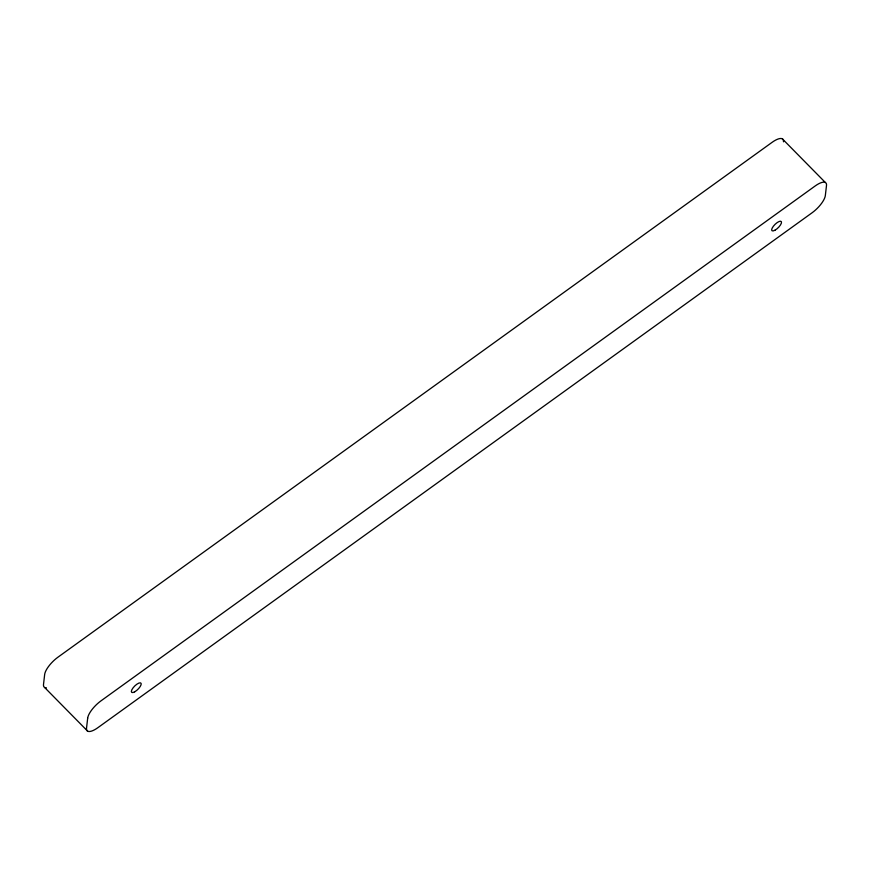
<?xml version="1.0" encoding="UTF-8"?>
<svg xmlns="http://www.w3.org/2000/svg" width="870" height="870" viewBox="0 0 870 870"><rect width="100%" height="100%" fill="white"/><g stroke="black" fill="none" stroke-linecap="round" stroke-linejoin="round"><path stroke-width="1.3" d="M782.315 138.808L825.336 182.482M44.664 687.518L87.685 731.191M783.478 141.81A16.378 5.775 -44.6 0 0 772.136 142.31L57.942 657.198A16.378 5.775 -44.6 0 0 44.664 674.457L43.5 684.516A16.378 5.775 -44.6 0 0 46.425 687.833M87.685 718.131L86.521 728.19A16.378 5.775 -44.6 0 0 97.864 727.69L812.058 212.802A16.378 5.775 -44.6 0 0 825.336 195.543L826.5 185.484A16.378 5.775 -44.6 0 0 815.157 185.984L100.963 700.872A16.378 5.775 -44.6 0 0 87.685 718.131M774.942 230.235A6.547 2.305 -44.6 0 0 781.445 221.785A6.547 2.305 -44.6 0 0 773.386 226.222A6.547 2.305 -44.6 0 0 774.942 230.235M134.632 691.857A6.547 2.305 -44.6 0 0 141.147 683.407A6.547 2.305 -44.6 0 0 133.077 687.844A6.547 2.305 -44.6 0 0 134.632 691.857"/></g></svg>
